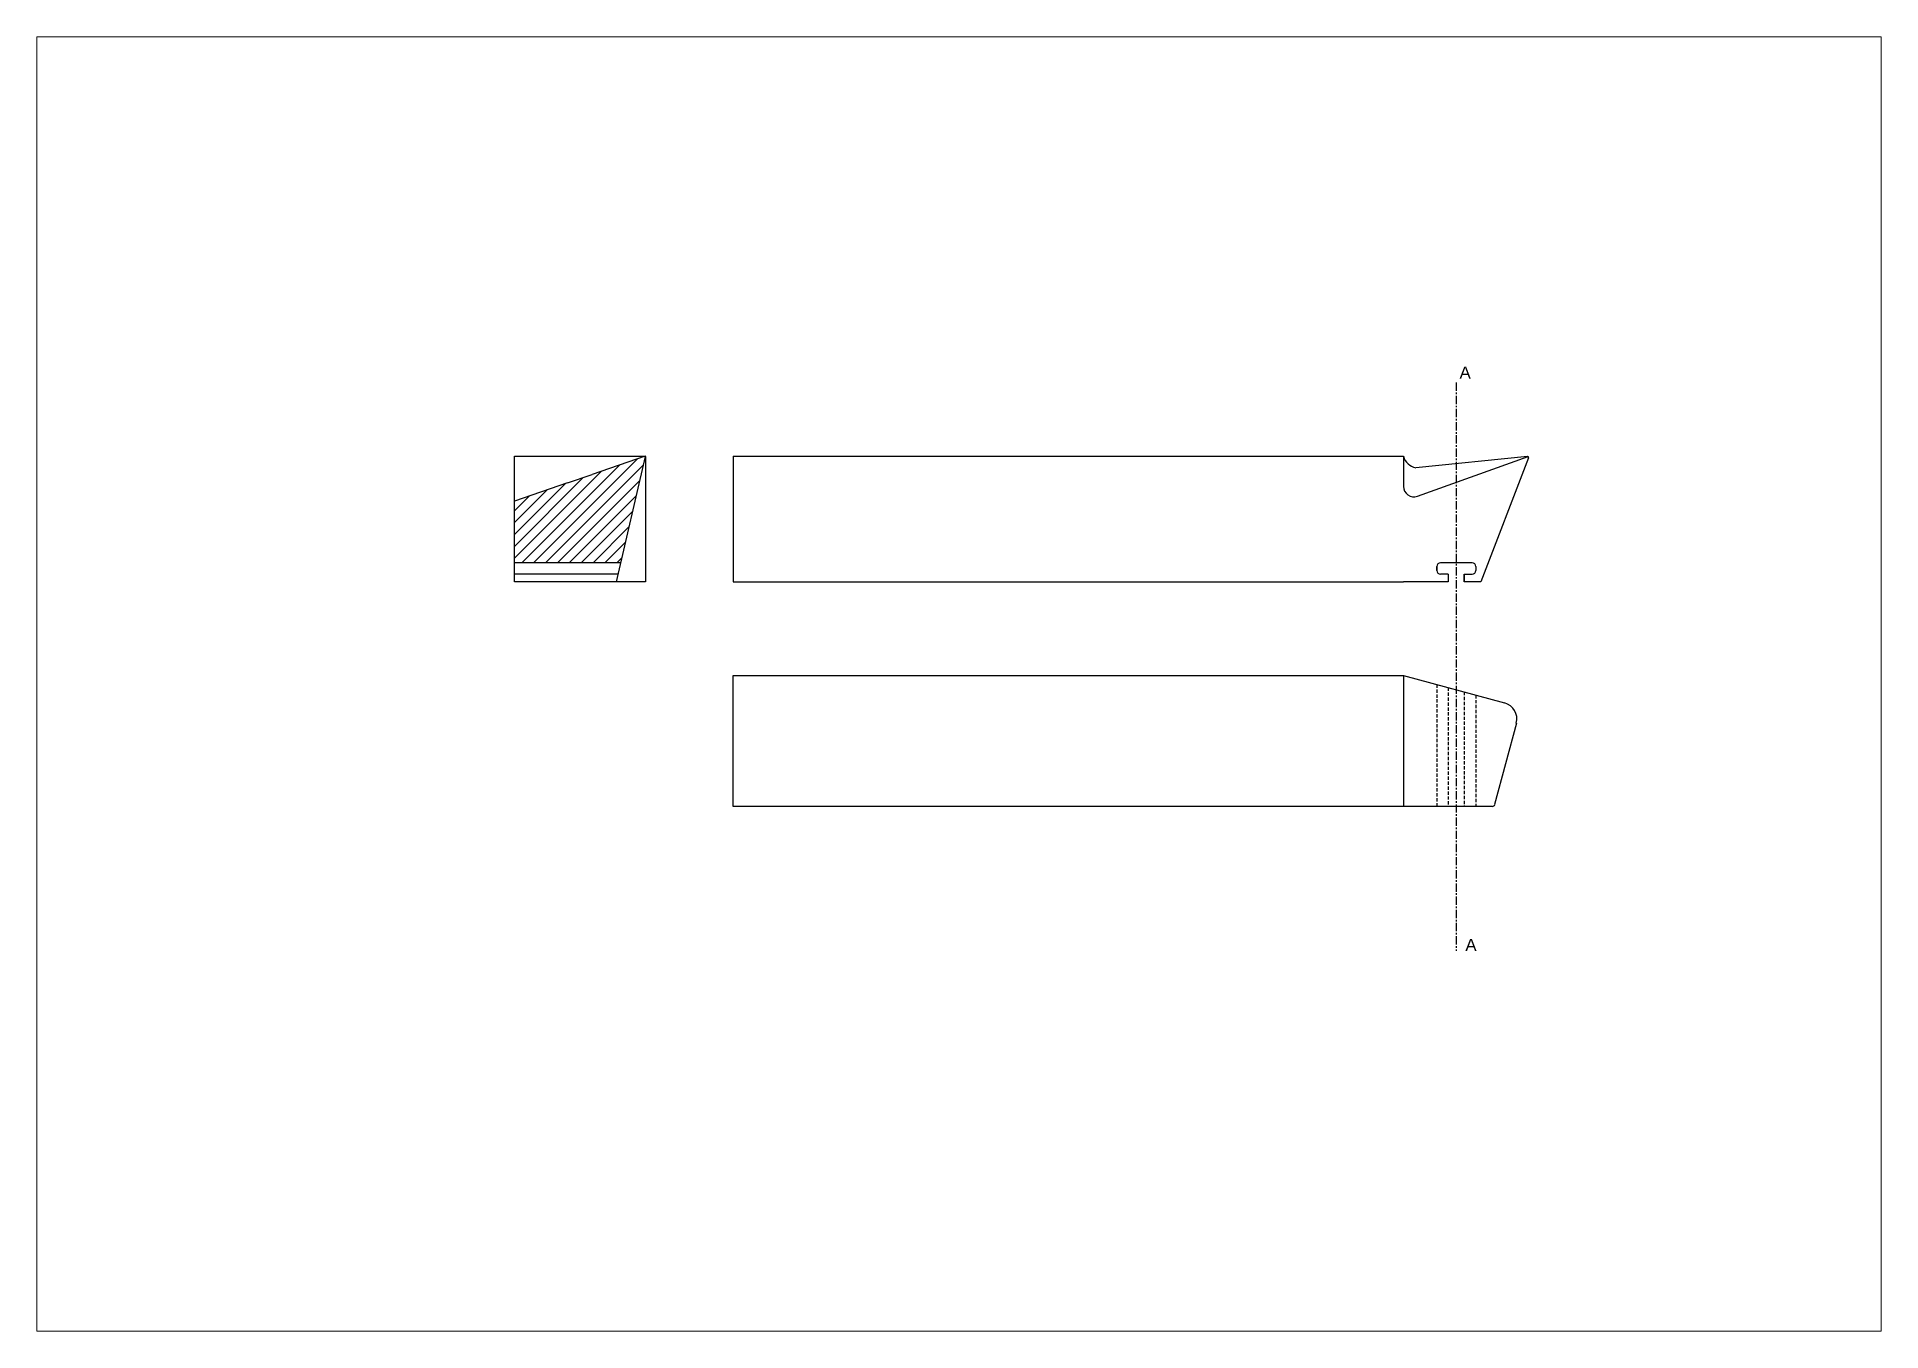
# Paper-space layout 'Layout1' of a CAD drawing. Header units: millimetres. Extents: x -46 to 309, y -27 to 222.
# The model-space entities are those that its viewports show. They can reach past a viewport. Long polylines and large blocks are cut down to what shows.
import ezdxf

# ---------------------------------------------------------------- set-up
doc = ezdxf.new("R2010")
doc.units = ezdxf.units.MM
doc.linetypes.add('CENTERX2', pattern=[101.6, 63.5, -12.7, 12.7, -12.7])
doc.linetypes.add('DASHEDX2', pattern=[38.1, 25.4, -12.7])
doc.layers.add('dashed line', color=7, linetype='DASHEDX2')
doc.layers.add('Layer2', color=7, linetype='CENTERX2')
doc.styles.get("Standard").update_dxf_attribs({"font": 'arial.ttf'})

msp = doc.modelspace()

# ---------------------------------------------------------------- hatches: boundary and pattern name
h = msp.add_hatch()
h.set_pattern_fill('ANSI31', color=256, scale=0.254833)
h.set_pattern_definition([(45, (-334.5503, -217.3696), (-0.572117, 0.572117), [])])
h.paths.add_polyline_path([(-15.55, -9.58), (-15.55, -15.52), (-5.33, -15.52), (-2.94, -5.26), (-8.06, -7.01), (-10.44, -7.83)])

# ---------------------------------------------------------------- linework, layer by layer
for p, q in [((-15.55, -17.36), (-15.55, -5.26)), ((-15.55, -5.26), (-2.95, -5.26)), ((-2.95, -5.26), (-8.06, -7.01)), ((-2.95, -5.27), (-5.76, -17.36)), ((-2.94, -5.27), (-2.94, -17.36)), ((5.53, -5.26), (70.08, -5.26)), ((5.53, -5.26), (5.53, -17.36)), ((82.02, -5.28), (71.27, -6.36)), ((-10.44, -7.83), (-8.06, -7.01)), ((82.12, -5.41), (77.54, -17.36)), ((-10.44, -7.83), (-15.55, -9.58)), ((-5.33, -15.52), (-15.55, -15.52)), ((73.28, -16.26), (73.28, -15.89)), ((73.28, -15.89), (73.28, -16.26)), ((76.68, -15.52), (73.65, -15.52)), ((77.05, -15.89), (77.05, -16.26)), ((-5.59, -16.63), (-15.55, -16.63)), ((-2.94, -17.36), (-15.55, -17.36)), ((-8.06, -17.36), (-10.44, -17.36)), ((5.53, -17.36), (70.08, -17.36)), ((73.89, -17.36), (70.08, -17.36)), ((74.39, -16.63), (73.65, -16.63)), ((74.39, -17.36), (73.89, -17.36)), ((74.39, -16.63), (74.39, -17.36)), ((75.94, -16.63), (76.68, -16.63)), ((75.94, -17.36), (75.94, -16.63)), ((75.94, -16.63), (75.94, -17.36)), ((77.54, -17.36), (75.94, -17.36)), ((77.04, -16.34), (77.05, -16.26)), ((5.53, -26.39), (70.08, -26.39)), ((5.53, -39), (5.53, -26.39)), ((70.08, -26.39), (79.82, -29.02)), ((80.95, -30.99), (78.86, -38.82)), ((78.63, -39), (5.53, -39))]:
    msp.add_line(p, q)
at = {"ltscale": 0.05}
for p, q in [((70.08, -5.26), (70.08, -8.17)), ((71.42, -9.11), (82.09, -5.29)), ((70.08, -26.39), (70.08, -39))]:
    msp.add_line(p, q, dxfattribs=at)
for centre, radius, start, end in [((-2.95, -5.27), 0.01, 0, 90), ((71.53, -4.89), 1.49, 194.3763, 259.906), ((82.03, -5.38), 0.1, 338.9954, 95.7553), ((73.65, -15.89), 0.369, 90, 180), ((76.68, -15.89), 0.369, 0, 90), ((73.65, -16.26), 0.369, 180, 270), ((76.68, -16.26), 0.369, 270, 0), ((79.39, -30.57), 1.61, 345.0562, 74.8845), ((78.63, -38.76), 0.242, 270, 345.0562)]:
    msp.add_arc(centre, radius, start, end)
msp.add_arc((71.08, -8.17), 1, 180, 289.6587, dxfattribs=at)
at = {"layer": 'dashed line', "ltscale": 0.05}
for p, q in [((73.28, -15.89), (73.28, -16.26)), ((74.39, -16.63), (74.39, -17.36)), ((74.39, -16.63), (74.39, -17.36)), ((75.94, -16.63), (75.94, -17.36)), ((75.94, -16.63), (75.94, -17.36)), ((73.28, -27.25), (73.28, -39)), ((74.39, -27.55), (74.39, -39)), ((75.94, -27.97), (75.94, -39)), ((77.05, -28.27), (77.05, -39))]:
    msp.add_line(p, q, dxfattribs=at)
at = {"layer": 'Layer2', "ltscale": 0.05}
msp.add_line((75.16, 1.84), (75.16, -52.92), dxfattribs=at)

# ---------------------------------------------------------------- texts
at = {"insert": (76.04, -51.76), "char_height": 1.16, "attachment_point": 1}
msp.add_mtext_dynamic_manual_height_columns('A', width=0.9374, gutter_width=1.45, heights=[0], dxfattribs=at)
at = {"layer": 'dashed line', "insert": (75.48, 3.39), "char_height": 1.16, "attachment_point": 1}
msp.add_mtext_dynamic_manual_height_columns('A', width=0.9374, gutter_width=1.45, heights=[0], dxfattribs=at)

psp = doc.layouts.get("Layout1")

# ---------------------------------------------------------------- viewports
at = {"layer": '0', "ltscale": 0.05}
psp.add_viewport(center=(131.54, 97.3), size=(355.26, 249.4225), view_center_point=(27.27, -27.2), view_height=124.7112, dxfattribs=at)

doc.saveas('drawing.dxf')
